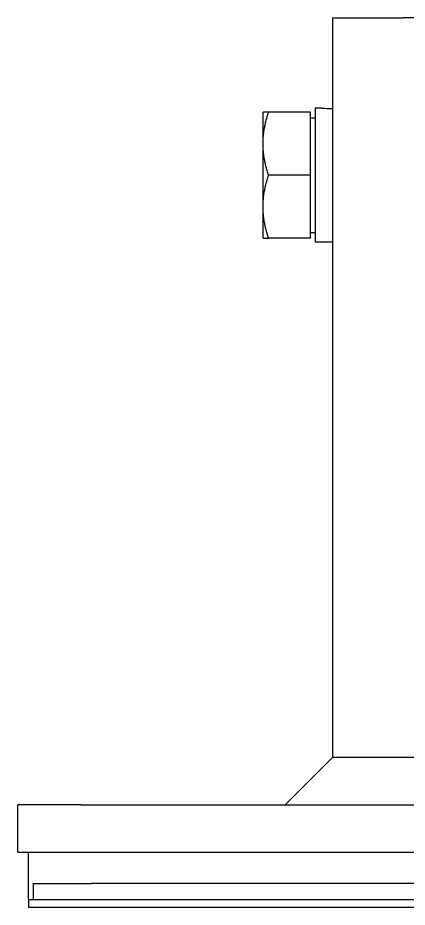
# Model space of a CAD drawing. Header units: inches. Extents: x 707 to 13003, y 909 to 9309.
# Drawn here: x 4916 to 4965.5, y 1536.7 to 1649.7 of the extents above; entities that cross this region are included whole.
import ezdxf

# ---------------------------------------------------------------- set-up
doc = ezdxf.new("R2010")
doc.units = ezdxf.units.IN
doc.header["$MEASUREMENT"] = 0

# ---------------------------------------------------------------- blocks, each defined once
blk = doc.blocks.new('BKM-1')
at = {"color": 2}
for p, q in [((53, -69), (56, -69)), ((65, -69), (56, -69)), ((65, -69), (65, -163)), ((66.37, -80.5), (67.2, -80.5)), ((67.2, -80.5), (67.2, -97.5)), ((67.8, -81), (73.12, -81)), ((67.8, -89), (67.8, -81)), ((73.83, -85), (73.83, -81)), ((67.8, -81.7), (67.2, -81.7)), ((73.83, -93), (73.83, -85)), ((67.8, -97), (67.8, -89)), ((67.8, -89), (73.12, -89)), ((73.83, -97), (73.83, -93)), ((67.8, -96.3), (67.2, -96.3)), ((67.8, -97), (73.12, -97)), ((65, -97.5), (67.2, -97.5)), ((35, -163), (56, -163)), ((56, -163), (65, -163)), ((71, -169), (65, -163)), ((97, -169), (-97, -169)), ((97, -169), (105, -169)), ((105, -175), (105, -169)), ((97, -175), (-97, -175)), ((105, -175), (97, -175)), ((103.62, -181), (103.62, -175)), ((-96.38, -179), (95.62, -179)), ((103.03, -179), (95.62, -179)), ((103.03, -179), (103.03, -181)), ((103.03, -181), (-103.8, -181)), ((103.62, -181), (103.03, -181)), ((103.62, -181), (103.62, -182)), ((103.62, -182), (-104.38, -182))]:
    blk.add_line(p, q, dxfattribs=at)
blk.add_ellipse((66.37, -89), major_axis=(-23.35, 0), ratio=0.36397, start_param=4.712389, end_param=4.771246, dxfattribs=at)
for points in [[(73.12, -81), (73.83, -81), (73.83, -81)], [(73.83, -85), (73.83, -83.14), (73.12, -81)], [(73.12, -89), (73.83, -86.86), (73.83, -85)], [(73.83, -93), (73.83, -91.14), (73.12, -89)], [(73.12, -97), (73.83, -94.86), (73.83, -93)], [(73.83, -97), (73.83, -97), (73.12, -97)]]:
    blk.add_rational_spline(points, [1, 1.0379548493, 1], degree=2, dxfattribs=at)

msp = doc.modelspace()

# ---------------------------------------------------------------- block references
at = {"xscale": -1}
msp.add_blockref('BKM-1', (5021.017, 1718.69), dxfattribs=at)

doc.saveas('drawing.dxf')
